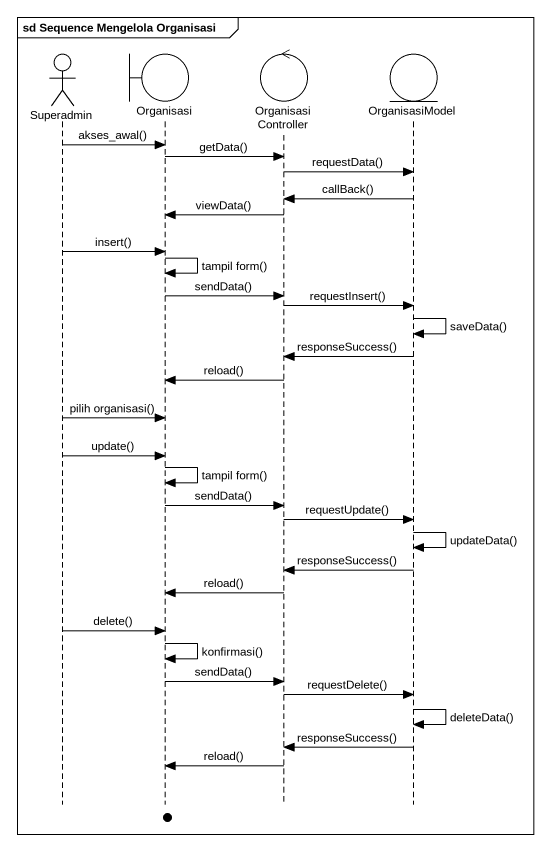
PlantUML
@startuml
mainframe sd Sequence Mengelola Organisasi
hide footbox
actor Superadmin
boundary Organisasi
control OrganisasiController
entity OrganisasiModel

Superadmin -> Organisasi : akses_awal()
Organisasi -> OrganisasiController : getData()
OrganisasiController -> OrganisasiModel : requestData()
OrganisasiModel -> OrganisasiController : callBack()
OrganisasiController -> Organisasi : viewData()
Superadmin -> Organisasi : insert()
Organisasi -> Organisasi : tampil form()
Organisasi -> OrganisasiController : sendData()
OrganisasiController -> OrganisasiModel : requestInsert()
OrganisasiModel -> OrganisasiModel : saveData()
OrganisasiModel -> OrganisasiController : responseSuccess()
OrganisasiController -> Organisasi : reload()
Superadmin -> Organisasi : pilih organisasi()
Superadmin -> Organisasi : update()
Organisasi -> Organisasi : tampil form()
Organisasi -> OrganisasiController : sendData()
OrganisasiController -> OrganisasiModel : requestUpdate()
OrganisasiModel -> OrganisasiModel : updateData()
OrganisasiModel -> OrganisasiController : responseSuccess()
OrganisasiController -> Organisasi : reload()
Superadmin -> Organisasi : delete()
Organisasi -> Organisasi : konfirmasi()
Organisasi -> OrganisasiController : sendData()
OrganisasiController -> OrganisasiModel : requestDelete()
OrganisasiModel -> OrganisasiModel : deleteData()
OrganisasiModel -> OrganisasiController : responseSuccess()
OrganisasiController -> Organisasi : reload()
@enduml
